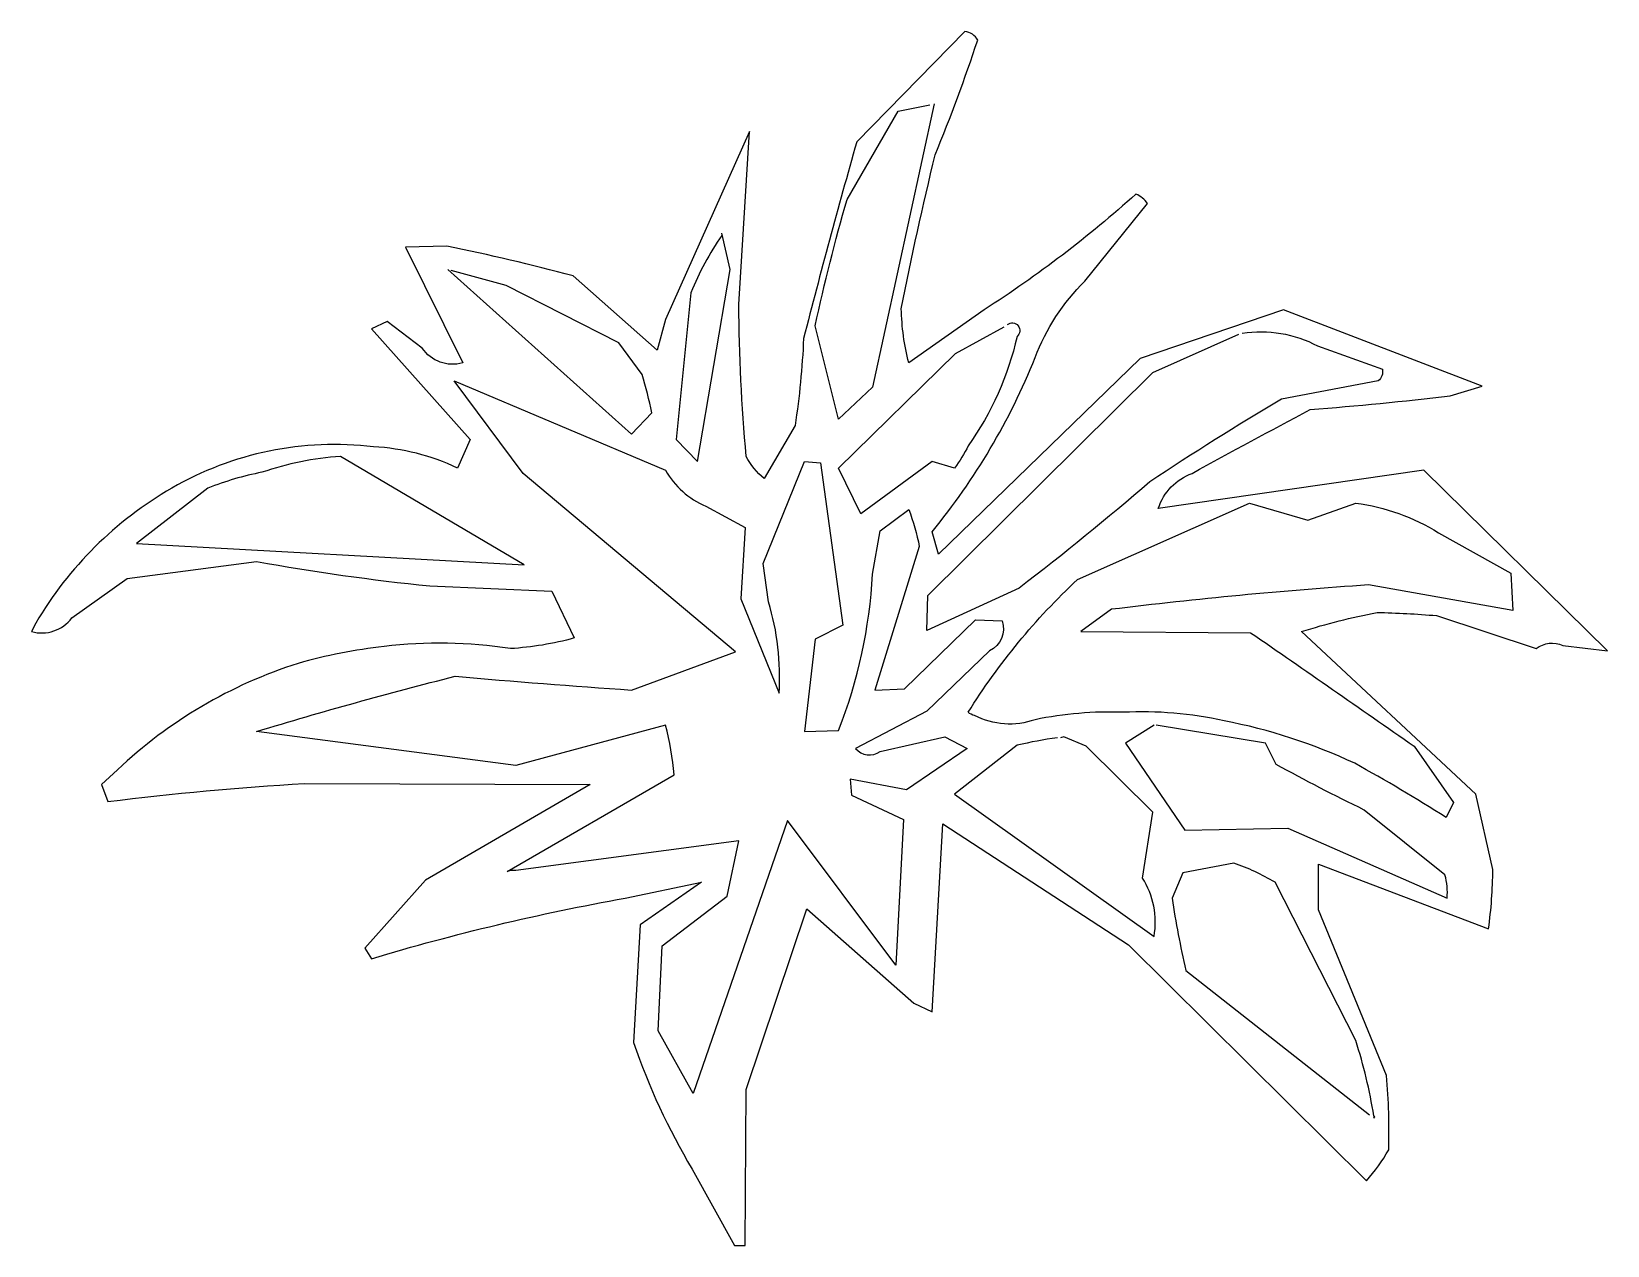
# Model space of a CAD drawing. Header units: millimetres. Extents: x 452.883 to 453.386, y 2601.882 to 2602.271.
import ezdxf

# ---------------------------------------------------------------- set-up
doc = ezdxf.new("R2010")
doc.units = ezdxf.units.MM
doc.header["$LTSCALE"] = 10
doc.layers.add('Vegetais', color=94, linetype='Continuous')

msp = doc.modelspace()

# ---------------------------------------------------------------- linework, layer by layer
at = {"layer": 'Vegetais'}
for points in [[(453.11208, 2602.23862), (453.08525, 2602.17852), (453.08254, 2602.16867), (453.05571, 2602.19244, 0.014053), (453.01531, 2602.20195), (453.00207, 2602.20161), (453.0204, 2602.1646, -0.328629), (453.0075, 2602.16935), (452.99629, 2602.17784), (452.9912, 2602.17546), (453.02278, 2602.14015), (453.0187, 2602.13098, 0.09819), (452.99188, 2602.13777, 0.162979), (452.92737, 2602.12453, 0.129929), (452.88391, 2602.08141), (452.88255, 2602.07869, 0.309357), (452.89545, 2602.08311), (452.91311, 2602.09567), (452.95453, 2602.1011, 0.01889), (453.00988, 2602.09329), (453.04892, 2602.0916), (453.05605, 2602.07666, -0.054352), (453.03568, 2602.07326, 0.067352), (452.99528, 2602.07394, 0.040558), (452.96777, 2602.06851, 0.112961), (452.91005, 2602.03455), (452.90496, 2602.0298), (452.907, 2602.02437, -0.016571), (452.96981, 2602.03014), (453.06115, 2602.0298), (453.00852, 2601.99924), (452.98916, 2601.97751), (452.9912, 2601.97412, -0.028656), (453.07235, 2601.99347), (453.0968, 2601.99856), (453.0771, 2601.98498), (453.07507, 2601.94729, 0.051682), (453.09374, 2601.90689), (453.10732, 2601.88244), (453.11072, 2601.88244), (453.11106, 2601.93235), (453.13041, 2601.99007), (453.1647, 2601.95986), (453.17048, 2601.95714), (453.17387, 2602.01724), (453.23329, 2601.97853), (453.30935, 2601.90315, 0.051743), (453.31648, 2601.913, 0.028534), (453.3158, 2601.93677), (453.29407, 2601.98973), (453.29407, 2602.00433), (453.34839, 2601.98362, 0.033035), (453.34975, 2602.00264), (453.34432, 2602.02674), (453.28864, 2602.07869, -0.029816), (453.31274, 2602.0848, -0.017792), (453.33176, 2602.08379), (453.36367, 2602.07326, -0.280762), (453.37216, 2602.07428), (453.38642, 2602.07258), (453.32768, 2602.1303), (453.2428, 2602.11808, -0.230972), (453.25366, 2602.12928, -0.003754), (453.29135, 2602.14966, 0.008972), (453.33617, 2602.15407), (453.34636, 2602.15713), (453.28286, 2602.18157), (453.23703, 2602.16595), (453.17251, 2602.10348), (453.17048, 2602.11061, 0.07695), (453.20341, 2602.16629, -0.107635), (453.21937, 2602.19074), (453.2394, 2602.21553, 0.123093), (453.23567, 2602.21858, -0.041077), (453.18711, 2602.18157), (453.16301, 2602.1646, -0.05513), (453.16063, 2602.18191, -0.011688), (453.1715, 2602.23115, 0.016281), (453.18508, 2602.26782, 0.236053), (453.181, 2602.27053), (453.14637, 2602.23522, 0.005981), (453.12939, 2602.17241, -0.02652), (453.12668, 2602.14456), (453.11683, 2602.12759, -0.099014), (453.11106, 2602.13472, -0.020584), (453.10868, 2602.18327), (453.11208, 2602.23862)], [(453.17116, 2602.24744), (453.15146, 2602.15679), (453.1406, 2602.1466), (453.13313, 2602.17648, -0.017792), (453.14331, 2602.21688), (453.15961, 2602.24507), (453.1698, 2602.2471)], [(453.10325, 2602.20534, 0.058548), (453.0934, 2602.18701), (453.08865, 2602.14015), (453.09544, 2602.13302), (453.10597, 2602.19448), (453.10325, 2602.20602)], [(453.01565, 2602.19448), (453.07439, 2602.14185), (453.08084, 2602.14864, 0.026138), (453.07778, 2602.16086), (453.07031, 2602.17105), (453.03432, 2602.18938), (453.01667, 2602.19414)], [(453.19458, 2602.17682, -1), (453.19764, 2602.17308, -0.100861), (453.18202, 2602.13811, -0.05574), (453.17761, 2602.13098), (453.17048, 2602.13302), (453.14773, 2602.11638), (453.1406, 2602.13098), (453.17795, 2602.16765), (453.19357, 2602.17614)], [(453.26962, 2602.1741, -0.162277), (453.29373, 2602.17003), (453.31444, 2602.16256, -0.302765), (453.31308, 2602.15882), (453.28218, 2602.15305, 0.011551), (453.24008, 2602.12657, -0.015594), (453.19832, 2602.09261), (453.16878, 2602.07903), (453.16912, 2602.09024), (453.2411, 2602.16154), (453.2686, 2602.17376)], [(453.01769, 2602.15882), (453.08525, 2602.1303, 0.166153), (453.09816, 2602.11876), (453.11072, 2602.11197), (453.10936, 2602.08922), (453.12158, 2602.059, 0.089203), (453.11819, 2602.0882), (453.11649, 2602.10042), (453.12973, 2602.13302), (453.13483, 2602.13268), (453.14196, 2602.08073), (453.13313, 2602.07632), (453.12973, 2602.04678), (453.1406, 2602.04712, 0.079361), (453.15146, 2602.09703), (453.15384, 2602.11095), (453.16301, 2602.11774, -0.045349), (453.1664, 2602.10586), (453.15214, 2602.06002), (453.16165, 2602.06036), (453.1844, 2602.08243), (453.19289, 2602.08209, -0.390976), (453.18881, 2602.07258), (453.16878, 2602.05323), (453.14603, 2602.04134, 0.39035), (453.15384, 2602.04033), (453.17455, 2602.04508), (453.18168, 2602.04134), (453.16233, 2602.0281), (453.14433, 2602.0315), (453.14467, 2602.0264), (453.16131, 2602.0186), (453.15893, 2601.97208), (453.1243, 2602.01826), (453.09408, 2601.93099), (453.08288, 2601.95103), (453.08423, 2601.97819), (453.10495, 2601.99415), (453.10868, 2602.0118), (453.03738, 2602.0023, 0.123093), (453.03466, 2602.00196), (453.08797, 2602.03286, 0.044876), (453.08525, 2602.04881), (453.03738, 2602.03591), (452.95453, 2602.04678, -0.011307), (453.01802, 2602.06443, 0.005981), (453.07439, 2602.06002), (453.10766, 2602.07224), (453.03976, 2602.12928), (453.01769, 2602.15882)], [(453.04009, 2602.10008), (452.98135, 2602.13472, 0.064911), (452.95623, 2602.12962, 0.048874), (452.93891, 2602.12453), (452.91616, 2602.10687), (453.04009, 2602.10008)], [(453.21801, 2602.07869), (453.27234, 2602.07835, -0.001694), (453.32463, 2602.04202), (453.33719, 2602.02403), (453.33481, 2602.01927, 0.01561), (453.30561, 2602.03659, 0.061218), (453.26385, 2602.05017, 0.067261), (453.23159, 2602.05289, 0.060822), (453.20341, 2602.05051, -0.206711), (453.18406, 2602.05187, -0.133911), (453.18202, 2602.05289, -0.065994), (453.21699, 2602.09533), (453.272, 2602.11978), (453.29067, 2602.11434), (453.30595, 2602.11978, -0.107178), (453.33244, 2602.11027), (453.35552, 2602.09737), (453.3562, 2602.08548), (453.31003, 2602.09363, 0.013062), (453.22786, 2602.08582), (453.21801, 2602.07869)], [(453.24144, 2602.04881), (453.23227, 2602.04304), (453.25129, 2602.0152), (453.28422, 2602.01588), (453.33515, 2601.99347, 0.090164), (453.33447, 2602.00094), (453.30867, 2602.02165, -0.01442), (453.28049, 2602.03625), (453.27709, 2602.04304), (453.24212, 2602.04881)], [(453.21054, 2602.04474, 0.025452), (453.19764, 2602.04236), (453.17761, 2602.02674), (453.24144, 2601.98125, 0.189377), (453.23771, 2601.99992), (453.2411, 2602.02097), (453.21971, 2602.04202), (453.21258, 2602.04508), (453.21156, 2602.04474)], [(453.31172, 2601.92386, 0.036789), (453.30595, 2601.94797), (453.28015, 2601.99856, 0.052032), (453.26691, 2602.00467), (453.25061, 2602.00162), (453.24721, 2601.99347, 0.019623), (453.25163, 2601.97038), (453.31037, 2601.9242)]]:
    msp.add_lwpolyline(points, format="xyb", dxfattribs=at)
msp.add_lwpolyline([(453.31172, 2601.92386), (453.31172, 2601.92319), (453.31206, 2601.92352), (453.31172, 2601.92386)], dxfattribs=at)

doc.saveas('drawing.dxf')
